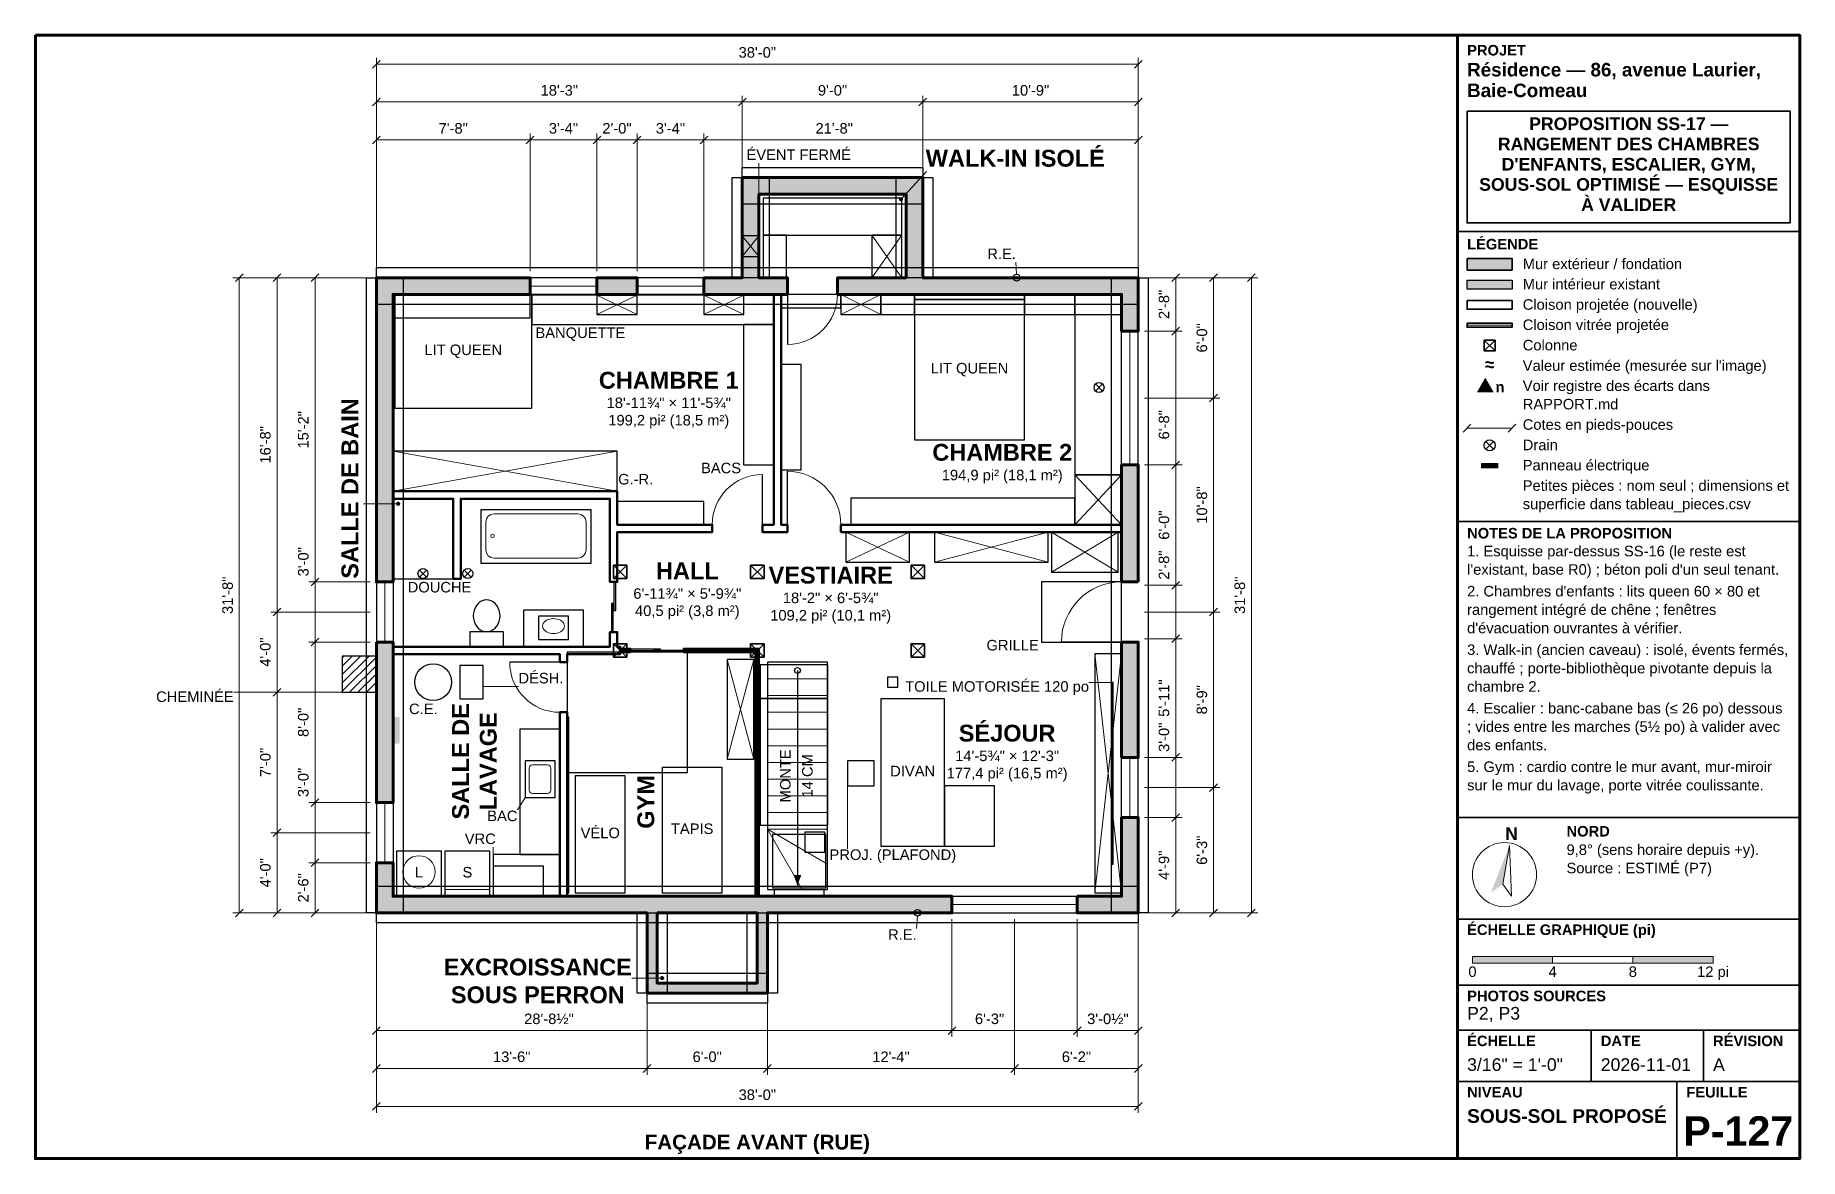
# Model space of a CAD drawing. Header units: inches. Extents: x -204 to 852, y -147 to 525.
import ezdxf
from ezdxf.enums import TextEntityAlignment as Align

# ---------------------------------------------------------------- set-up
doc = ezdxf.new("R2010")
doc.units = ezdxf.units.IN
doc.header["$MEASUREMENT"] = 0
for name, color, linetype in [('00-Cartouche', 7, 'Continuous'), ('10-Murs', 7, 'Continuous'), ('20-Ouvertures', 7, 'Continuous'), ('30-Escaliers-Elements', 7, 'Continuous'), ('40-Structure', 7, 'Continuous'), ('50-Cotes', 7, 'Continuous'), ('60-Etiquettes', 7, 'Continuous')]:
    doc.layers.add(name, color=color, linetype=linetype)
doc.styles.add('RELEVE', font='arial.ttf')
doc.styles.add('RELEVE_GRAS', font='arialbd.ttf')

msp = doc.modelspace()

# ---------------------------------------------------------------- hatches: boundary and pattern name
at = {"layer": '00-Cartouche', "true_color": 0x4d4d4d}
h = msp.add_hatch(color=7, dxfattribs=at)
h.dxf.hatch_style = 1
h.paths.add_polyline_path([(652.8, 391.5), (679.7, 391.5), (679.7, 384.5), (652.8, 384.5)])
at = {"layer": '00-Cartouche', "true_color": 0xc8c8c8}
h = msp.add_hatch(color=7, dxfattribs=at)
h.dxf.hatch_style = 1
h.paths.add_polyline_path([(652.8, 378.5), (679.7, 378.5), (679.7, 373.2), (652.8, 373.2)])
at = {"layer": '00-Cartouche', "true_color": 0xe8730c}
h = msp.add_hatch(color=30, dxfattribs=at)
h.dxf.hatch_style = 1
h.paths.add_polyline_path([(658.7, 311.5), (668.7, 311.5), (663.7, 320.2)])
at = {"layer": '00-Cartouche', "true_color": 0x000000}
h = msp.add_hatch(color=7, dxfattribs=at)
h.dxf.hatch_style = 1
h.paths.add_polyline_path([(661.1, 269.2), (671.4, 269.2), (671.4, 266), (661.1, 266)])
h = msp.add_hatch(color=7, dxfattribs=at)
h.dxf.hatch_style = 1
h.paths.add_polyline_path([(678.2, 40.3), (667.1, 12.2), (674.2, 17.2)])
h = msp.add_hatch(color=7, dxfattribs=at)
h.dxf.hatch_style = 1
h.paths.add_polyline_path([(656, -26.1), (704, -26.1), (704, -30.1), (656, -30.1)])
h = msp.add_hatch(color=7, dxfattribs=at)
h.dxf.hatch_style = 1
h.paths.add_polyline_path([(752, -26.1), (800, -26.1), (800, -30.1), (752, -30.1)])
at = {"layer": '10-Murs', "true_color": 0x4d4d4d}
h = msp.add_hatch(color=7, dxfattribs=at)
h.dxf.hatch_style = 1
h.paths.add_polyline_path([(229, 370), (229, 440), (219, 440), (219, 370)])
h = msp.add_hatch(color=7, dxfattribs=at)
h.dxf.hatch_style = 1
h.paths.add_polyline_path([(219, 430), (327, 430), (327, 440), (219, 440)])
h = msp.add_hatch(color=7, dxfattribs=at)
h.dxf.hatch_style = 1
h.paths.add_polyline_path([(317, 440), (317, 370), (327, 370), (327, 440)])
h = msp.add_hatch(color=7, dxfattribs=at)
h.dxf.hatch_style = 1
h.paths.add_polyline_path([(0, 370), (0, 380), (92, 380), (92, 370)])
h = msp.add_hatch(color=7, dxfattribs=at)
h.dxf.hatch_style = 1
h.paths.add_polyline_path([(0, 380), (10, 380), (10, 198), (0, 198)])
h = msp.add_hatch(color=7, dxfattribs=at)
h.dxf.hatch_style = 1
h.paths.add_polyline_path([(156, 380), (156, 370), (132, 370), (132, 380)])
h = msp.add_hatch(color=7, dxfattribs=at)
h.dxf.hatch_style = 1
h.paths.add_polyline_path([(246, 380), (246, 370), (196, 370), (196, 380)])
h = msp.add_hatch(color=7, dxfattribs=at)
h.dxf.hatch_style = 1
h.paths.add_polyline_path([(456, 380), (456, 370), (276, 370), (276, 380)])
h = msp.add_hatch(color=7, dxfattribs=at)
h.dxf.hatch_style = 1
h.paths.add_polyline_path([(446, 380), (456, 380), (456, 348), (446, 348)])
h = msp.add_hatch(color=7, dxfattribs=at)
h.dxf.hatch_style = 1
h.paths.add_polyline_path([(456, 198), (446, 198), (446, 268), (456, 268)])
h = msp.add_hatch(color=7, dxfattribs=at)
h.dxf.hatch_style = 1
h.paths.add_polyline_path([(0, 162), (10, 162), (10, 66), (0, 66)])
h = msp.add_hatch(color=7, dxfattribs=at)
h.dxf.hatch_style = 1
h.paths.add_polyline_path([(456, 93), (446, 93), (446, 162), (456, 162)])
h = msp.add_hatch(color=7, dxfattribs=at)
h.dxf.hatch_style = 1
h.paths.add_polyline_path([(456, 0), (446, 0), (446, 57), (456, 57)])
h = msp.add_hatch(color=7, dxfattribs=at)
h.dxf.hatch_style = 1
h.paths.add_polyline_path([(10, 0), (0, 0), (0, 30), (10, 30)])
h = msp.add_hatch(color=7, dxfattribs=at)
h.dxf.hatch_style = 1
h.paths.add_polyline_path([(0, 0), (0, 10), (344.5, 10), (344.5, 0)])
h = msp.add_hatch(color=7, dxfattribs=at)
h.dxf.hatch_style = 1
h.paths.add_polyline_path([(162, 10), (162, -48), (168, -48), (168, 10)])
h = msp.add_hatch(color=7, dxfattribs=at)
h.dxf.hatch_style = 1
h.paths.add_polyline_path([(234, -48), (234, 10), (228, 10), (228, -48)])
h = msp.add_hatch(color=7, dxfattribs=at)
h.dxf.hatch_style = 1
h.paths.add_polyline_path([(456, 10), (456, 0), (419.5, 0), (419.5, 10)])
h = msp.add_hatch(color=7, dxfattribs=at)
h.dxf.hatch_style = 1
h.paths.add_polyline_path([(162, -48), (234, -48), (234, -42), (162, -42)])
at = {"layer": '30-Escaliers-Elements', "true_color": 0x000000}
h = msp.add_hatch(color=7, dxfattribs=at)
h.dxf.hatch_style = 1
h.paths.add_polyline_path([(14, 101.2), (14, 117.2), (10, 117.2), (10, 101.2)])
h = msp.add_hatch(color=7, dxfattribs=at)
h.dxf.hatch_style = 1
h.paths.add_polyline_path([(252, 16.5), (254.3, 22.6), (249.7, 22.6)])
at = {"layer": '60-Etiquettes', "true_color": 0x000000}
h = msp.add_hatch(color=7, dxfattribs=at)
h.dxf.hatch_style = 1
h.paths.add_polyline_path([(315.2, 427), (315.1, 427.5), (314.9, 427.9), (314.5, 428.1), (314, 428.2), (313.5, 428.1), (313.1, 427.9), (312.8, 427.5), (312.7, 427), (312.8, 426.5), (313.1, 426.1), (313.5, 425.8), (314, 425.7), (314.5, 425.8), (314.9, 426.1), (315.1, 426.5)])
h = msp.add_hatch(color=7, dxfattribs=at)
h.dxf.hatch_style = 1
h.paths.add_polyline_path([(14.3, 244.7), (14.2, 245.2), (13.9, 245.6), (13.5, 245.9), (13, 246), (12.5, 245.9), (12.1, 245.6), (11.9, 245.2), (11.8, 244.7), (11.9, 244.2), (12.1, 243.8), (12.5, 243.6), (13, 243.5), (13.5, 243.6), (13.9, 243.8), (14.2, 244.2)])
h = msp.add_hatch(color=7, dxfattribs=at)
h.dxf.hatch_style = 1
h.paths.add_polyline_path([(172.3, -39), (172.2, -38.5), (171.9, -38.1), (171.5, -37.8), (171, -37.7), (170.5, -37.8), (170.1, -38.1), (169.9, -38.5), (169.8, -39), (169.9, -39.5), (170.1, -39.9), (170.5, -40.1), (171, -40.2), (171.5, -40.1), (171.9, -39.9), (172.2, -39.5)])

# ---------------------------------------------------------------- linework, layer by layer
at = {"layer": '00-Cartouche', "color": 7, "lineweight": 70}
msp.add_lwpolyline([(-204.1, 525), (851.9, 525), (851.9, -147), (-204.1, -147)], close=True, dxfattribs=at)
msp.add_lwpolyline([(647.1, 525), (647.1, -147)], dxfattribs=at)
at = {"layer": '00-Cartouche', "color": 7, "lineweight": 35}
for points in [[(652.8, 479.7), (846.1, 479.7), (846.1, 412.8), (652.8, 412.8)], [(652.8, 391.5), (679.7, 391.5), (679.7, 384.5), (652.8, 384.5)], [(652.8, 366.3), (679.7, 366.3), (679.7, 361.1), (652.8, 361.1)], [(652.8, 352.8), (679.7, 352.8), (679.7, 350.3), (652.8, 350.3)], [(663.1, 342.6), (669.5, 342.6), (669.5, 336.2), (663.1, 336.2)]]:
    msp.add_lwpolyline(points, close=True, dxfattribs=at)
for points in [[(647.1, 407.7), (851.9, 407.7)], [(650.5, 287.6), (655.1, 292.3)], [(677.4, 287.6), (682, 292.3)], [(647.1, 234.1), (851.9, 234.1)], [(647.1, 57.1), (851.9, 57.1)], [(647.1, -3.7), (851.9, -3.7)], [(647.1, -43.3), (851.9, -43.3)], [(647.1, -70.2), (851.9, -70.2)], [(727.1, -70.2), (727.1, -100.9)], [(794.3, -70.2), (794.3, -100.9)], [(647.1, -100.9), (851.9, -100.9)], [(778.3, -100.9), (778.3, -147)]]:
    msp.add_lwpolyline(points, dxfattribs=at)
at = {"layer": '00-Cartouche', "color": 7, "lineweight": 25}
msp.add_lwpolyline([(652.8, 378.5), (679.7, 378.5), (679.7, 373.2), (652.8, 373.2)], close=True, dxfattribs=at)
at = {"layer": '00-Cartouche', "color": 7, "lineweight": 18}
for points in [[(652.8, 351.5), (679.7, 351.5)], [(652.8, 290), (679.7, 290)], [(664, 277.4), (668.6, 282)], [(664, 282), (668.6, 277.4)]]:
    msp.add_lwpolyline(points, dxfattribs=at)
at = {"layer": '00-Cartouche', "color": 7, "lineweight": 25}
for points in [[(663.1, 342.6), (669.5, 336.2)], [(669.5, 342.6), (663.1, 336.2)]]:
    msp.add_lwpolyline(points, dxfattribs=at)
at = {"layer": '00-Cartouche', "color": 7, "lineweight": 18}
for points in [[(678.2, 40.3), (674.2, 17.2), (679.3, 10.1)], [(656, -26.1), (800, -26.1), (800, -30.1), (656, -30.1)], [(704, -26.1), (752, -26.1), (752, -30.1), (704, -30.1)]]:
    msp.add_lwpolyline(points, close=True, dxfattribs=at)
at = {"layer": '00-Cartouche', "color": 7, "lineweight": 25}
msp.add_circle((666.3, 279.7), 3.28, dxfattribs=at)
at = {"layer": '00-Cartouche', "color": 7, "lineweight": 18}
msp.add_circle((675.2, 22.9), 19.2, dxfattribs=at)
at = {"layer": '10-Murs', "color": 7, "lineweight": 70}
for points in [[(246, 370), (229, 370), (219, 370), (196, 370), (196, 380), (219, 380), (219, 430), (219, 440), (229, 440), (317, 440), (327, 440), (327, 430), (327, 380), (446, 380), (456, 380), (456, 370), (456, 348), (446, 348), (446, 370), (327, 370), (317, 370), (276, 370), (276, 380), (317, 380), (317, 430), (229, 430), (229, 380), (246, 380), (246, 370)], [(0, 370), (0, 380), (10, 380), (92, 380), (92, 370), (10, 370), (10, 198), (0, 198), (0, 370)], [(156, 370), (132, 370), (132, 380), (156, 380), (156, 370)], [(456, 198), (446, 198), (446, 268), (456, 268), (456, 198)], [(0, 162), (10, 162), (10, 66), (0, 66), (0, 162)], [(446, 93), (446, 162), (456, 162), (456, 93), (446, 93)], [(419.5, 10), (446, 10), (446, 57), (456, 57), (456, 10), (456, 0), (446, 0), (419.5, 0), (419.5, 10)], [(10, 0), (0, 0), (0, 10), (0, 30), (10, 30), (10, 10), (162, 10), (168, 10), (228, 10), (234, 10), (344.5, 10), (344.5, 0), (234, 0), (234, -42), (234, -48), (228, -48), (168, -48), (162, -48), (162, -42), (162, 0), (10, 0)], [(168, 0), (168, -42), (228, -42), (228, 0), (168, 0)]]:
    msp.add_lwpolyline(points, dxfattribs=at)
at = {"layer": '10-Murs', "color": 7, "lineweight": 50}
for points in [[(242.2, 370), (242.2, 232.2), (246, 232.2), (246, 227.8), (242.2, 227.8), (237.8, 227.8), (231, 227.8), (231, 232.2), (237.8, 232.2), (237.8, 370)], [(10, 252.2), (46, 252.2), (50.5, 252.2), (139.8, 252.2), (144.2, 252.2), (144.2, 247.8), (144.2, 232.2), (201, 232.2), (201, 227.8), (144.2, 227.8), (144.2, 198), (139.8, 198), (139.8, 227.8), (139.8, 232.2)], [(139.8, 232.2), (139.8, 247.8), (50.5, 247.8), (50.5, 199.8), (46, 199.8), (46, 247.8), (10, 247.8)], [(278, 227.8), (278, 232.2), (446, 232.2)], [(446, 227.8), (278, 227.8)], [(10, 159.2), (109.8, 159.2), (114.2, 159.2), (139.8, 159.2), (139.8, 168), (144.2, 168), (144.2, 159.2), (146, 159.2), (146, 158), (152, 158), (152, 156)], [(152, 156), (146, 156), (146, 154.8), (144.2, 154.8), (139.8, 154.8), (114.2, 154.8), (114.2, 150), (109.8, 150), (109.8, 154.8), (10, 154.8)], [(227, 10), (227, 156), (184, 156), (184, 158), (227, 158)], [(227, 158), (229, 158), (229, 156), (229, 10)], [(109.8, 10), (109.8, 120), (114.2, 120), (114.2, 10)]]:
    msp.add_lwpolyline(points, dxfattribs=at)
at = {"layer": '10-Murs', "color": 7, "lineweight": 18}
for points in [[(146, 157), (228, 157)], [(228, 10), (228, 157)]]:
    msp.add_lwpolyline(points, dxfattribs=at)
at = {"layer": '20-Ouvertures', "color": 7, "lineweight": 25}
for points in [[(132, 380), (92, 380)], [(92, 380), (92, 370)], [(132, 370), (92, 370)], [(132, 380), (132, 370)], [(196, 380), (156, 380)], [(156, 380), (156, 370)], [(196, 370), (156, 370)], [(196, 380), (196, 370)], [(246, 370), (246, 340)], [(446, 268), (446, 348)], [(456, 348), (446, 348)], [(456, 268), (456, 348)], [(246, 232.2), (246, 264.2)], [(456, 268), (446, 268)], [(231, 232.2), (231, 262.2)], [(0, 198), (0, 162)], [(0, 198), (10, 198)], [(10, 198), (10, 162)], [(0, 162), (10, 162)], [(446, 162), (410, 162)], [(109.8, 150), (79.8, 150)], [(446, 57), (446, 93)], [(456, 93), (446, 93)], [(456, 57), (456, 93)], [(0, 66), (0, 30)], [(0, 66), (10, 66)], [(10, 66), (10, 30)], [(456, 57), (446, 57)], [(0, 30), (10, 30)], [(344.5, 10), (419.5, 10)], [(344.5, 0), (344.5, 10)], [(344.5, 0), (419.5, 0)], [(419.5, 0), (419.5, 10)]]:
    msp.add_lwpolyline(points, dxfattribs=at)
at = {"layer": '20-Ouvertures', "color": 7, "lineweight": 18}
for points in [[(132, 375), (92, 375)], [(196, 375), (156, 375)], [(451, 268), (451, 348)], [(5, 198), (5, 162)], [(144.2, 198), (139.8, 198)], [(144.2, 168), (139.8, 168)], [(152, 156), (152, 158)], [(184, 156), (184, 158)], [(451, 57), (451, 93)], [(5, 66), (5, 30)], [(344.5, 5), (419.5, 5)]]:
    msp.add_lwpolyline(points, dxfattribs=at)
at = {"layer": '20-Ouvertures', "color": 7, "lineweight": 25}
for points in [[(143.3, 181), (143.3, 198), (142.2, 198), (142.2, 181)], [(141.8, 168), (141.8, 185), (140.7, 185), (140.7, 168)], [(152, 157), (170, 157), (170, 157.7), (152, 157.7)], [(166, 156.3), (184, 156.3), (184, 157), (166, 157)]]:
    msp.add_lwpolyline(points, close=True, dxfattribs=at)
at = {"layer": '20-Ouvertures', "color": 7, "lineweight": 18}
for centre, radius, start, end in [((246, 370), 30, 270, 0), ((246, 232.2), 32, 0, 90), ((231, 232.2), 30, 90, 180), ((446, 162), 36, 90, 180), ((109.8, 150), 30, 180, 270)]:
    msp.add_arc(centre, radius, start, end, dxfattribs=at)
at = {"layer": '30-Escaliers-Elements', "color": 7, "lineweight": 18}
for points in [[(229, 448.5), (229, 405.1)], [(229, 392.6), (219, 405.1)], [(219, 392.6), (229, 405.1)], [(296.5, 380), (314.5, 405.5)], [(296.5, 405.5), (314.5, 380)], [(382.7, 389.3), (383.2, 382)], [(278, 358), (302, 370)], [(278, 370), (302, 358)], [(156, 369.5), (132, 358)], [(156, 358), (132, 369.5)], [(220, 369.5), (196, 358)], [(220, 358), (196, 369.5)], [(430.4, 312.2), (434.6, 316.4)], [(430.4, 316.4), (434.6, 312.2)], [(10, 252.2), (144.2, 276.2)], [(10, 276.2), (144.2, 252.2)], [(418, 232.2), (446, 262)], [(418, 262), (446, 232.2)], [(319, 227.8), (281, 209.8)], [(319, 209.8), (281, 227.8)], [(402, 227.8), (334, 209.8)], [(402, 209.8), (334, 227.8)], [(444, 227.8), (404, 203.8)], [(444, 203.8), (404, 227.8)], [(25.8, 200.9), (30, 205.1)], [(25.8, 205.1), (30, 200.9)], [(52.6, 200.9), (56.8, 205.1)], [(52.6, 205.1), (56.8, 200.9)], [(-20.4, 137.6), (-4.4, 153.6)], [(-20.4, 142.6), (-9.4, 153.6)], [(-20.4, 147.6), (-14.4, 153.6)], [(-20.4, 152.6), (-19.4, 153.6)], [(-20.4, 132.7), (0, 153)], [(-16, 132), (0, 148)], [(226, 92), (210, 151.5)], [(210, 92), (226, 151.5)], [(446, 12), (430, 155)], [(430, 12), (446, 155)], [(-11, 132), (0, 143)], [(-6, 132), (0, 138)], [(234, 140), (270, 140)], [(426.4, 137.8), (440, 137.8)], [(-85.4, 132), (-20.4, 132)], [(-1, 132), (0, 133)], [(85.1, 135.5), (64, 135.5)], [(234, 130), (270, 130)], [(234, 120), (270, 120)], [(234, 110), (270, 110)], [(234, 100), (270, 100)], [(234, 90), (270, 90)], [(234, 80), (270, 80)], [(282, 38.3), (282, 76)], [(84.5, 61.6), (89, 69)], [(234, 70), (270, 70)], [(234, 60), (270, 60)], [(234, 50), (270, 50)], [(234, 50), (270, 29.2)], [(234, 50), (254.8, 14)], [(70, 39.4), (70, 28)], [(41, 14), (68, 14)], [(323.3, -9.4), (323.8, -2)]]:
    msp.add_lwpolyline(points, dxfattribs=at)
at = {"layer": '30-Escaliers-Elements', "color": 7, "lineweight": 25}
for points in [[(231.5, 405.5), (314.5, 405.5), (314.5, 427.5), (231.5, 427.5)], [(229, 392.6), (229, 405.1), (219, 405.1), (219, 392.6)], [(231.5, 380), (245.5, 380), (245.5, 405.5), (231.5, 405.5)], [(296.5, 380), (314.5, 380), (314.5, 405.5), (296.5, 405.5)], [(11, 302), (93, 302), (93, 370), (11, 370)], [(242.2, 362), (278, 362), (278, 370), (242.2, 370)], [(278, 358), (302, 358), (302, 370), (278, 370)], [(302, 358), (322, 358), (322, 370), (302, 370)], [(302, 358), (446, 358), (446, 370), (302, 370)], [(322, 367), (388, 367), (388, 370), (322, 370)], [(388, 358), (418, 358), (418, 370), (388, 370)], [(418, 262), (446, 262), (446, 370), (418, 370)], [(92, 369.5), (10.5, 369.5), (10.5, 356), (92, 356)], [(237.8, 369.5), (93, 369.5), (93, 352), (237.8, 352)], [(156, 369.5), (132, 369.5), (132, 358), (156, 358)], [(220, 369.5), (196, 369.5), (196, 358), (220, 358)], [(322, 283), (388, 283), (388, 367), (322, 367)], [(237.8, 268), (237.8, 352), (219.8, 352), (219.8, 268)], [(242.2, 265), (254.2, 265), (254.2, 328), (242.2, 328)], [(10, 252.2), (144.2, 252.2), (144.2, 276.2), (10, 276.2)], [(418, 232.2), (446, 232.2), (446, 262), (418, 262)], [(10, 199.8), (46, 199.8), (46, 247.8), (10, 247.8)], [(144.2, 232.2), (196, 232.2), (196, 246.2), (144.2, 246.2)], [(284, 232.2), (418, 232.2), (418, 248.2), (284, 248.2)], [(62.5, 209.2), (128.5, 209.2), (128.5, 241.2), (62.5, 241.2)], [(319, 227.8), (281, 227.8), (281, 209.8), (319, 209.8)], [(402, 227.8), (334, 227.8), (334, 209.8), (402, 209.8)], [(444, 227.8), (404, 227.8), (404, 203.8), (444, 203.8)], [(398, 162), (446, 162), (446, 198), (398, 198)], [(74, 177.7), (73.9, 179.4), (73.5, 181), (72.9, 182.5), (72.1, 183.8), (71.1, 185), (70, 186), (68.7, 186.7), (67.4, 187.1), (66, 187.2), (64.6, 187.1), (63.3, 186.7), (62, 186), (60.9, 185), (59.9, 183.8), (59.1, 182.5), (58.5, 181), (58.1, 179.4), (58, 177.7), (58.1, 176.1), (58.5, 174.5), (59.1, 173), (59.9, 171.6), (60.9, 170.4), (62, 169.5), (63.3, 168.8), (64.6, 168.4), (66, 168.2), (67.4, 168.4), (68.7, 168.8), (70, 169.5), (71.1, 170.4), (72.1, 171.6), (72.9, 173), (73.5, 174.5), (73.9, 176.1)], [(88, 159.2), (124, 159.2), (124, 181.2), (88, 181.2)], [(97, 163.5), (115, 163.5), (115, 177.5), (97, 177.5)], [(56, 159.2), (76, 159.2), (76, 168.2), (56, 168.2)], [(-20.4, 132), (0, 132), (0, 153.6), (-20.4, 153.6)], [(64, 128), (64, 148), (50, 148), (50, 128)], [(114.2, 84), (186.2, 84), (186.2, 156), (114.2, 156)], [(226, 92), (226, 151.5), (210, 151.5), (210, 92)], [(229.8, 128.2), (270.2, 128.2), (270.2, 148.5), (229.8, 148.5)], [(234, 150), (234, 14), (270, 14), (270, 150)], [(446, 12), (446, 155), (430, 155), (430, 12)], [(306, 135), (312, 135), (312, 141), (306, 141)], [(441, 29.2), (441, 137.8), (440, 137.8), (440, 29.2)], [(229.8, 52.5), (270.2, 52.5), (270.2, 128.2), (229.8, 128.2)], [(302, 40), (340, 40), (340, 128), (302, 128)], [(115.2, 12), (115.2, 117), (114.2, 117), (114.2, 12)], [(109.8, 35), (109.8, 110), (85.8, 110), (85.8, 35)], [(107, 69), (107, 91), (89, 91), (89, 69)], [(207, 12), (207, 87), (171, 87), (171, 12)], [(282, 76), (298, 76), (298, 91), (282, 91)], [(149, 12), (149, 82), (119, 82), (119, 12)], [(340, 40), (370, 40), (370, 76), (340, 76)], [(237, 15), (269, 15), (269, 47), (237, 47)], [(256.4, 36.4), (268.4, 36.4), (268.4, 48.4), (256.4, 48.4)], [(12, 10), (39, 10), (39, 37), (12, 37)], [(41, 10), (68, 10), (68, 37), (41, 37)], [(70, 10), (110, 10), (110, 35), (70, 35)], [(70, 10), (100, 10), (100, 28), (70, 28)], [(238, 10), (268, 10), (268, 13.8), (238, 13.8)]]:
    msp.add_lwpolyline(points, close=True, dxfattribs=at)
at = {"layer": '30-Escaliers-Elements', "color": 7, "lineweight": 18}
for points in [[(120.5, 212.2), (70.5, 212.2), (68.6, 212.6), (67, 213.7), (65.9, 215.3), (65.5, 217.2), (65.5, 233.8), (65.9, 235.7), (67, 237.3), (68.6, 238.4), (70.5, 238.8), (120.5, 238.8), (122.4, 238.4), (124, 237.3), (125.1, 235.7), (125.5, 233.8), (125.5, 217.2), (125.1, 215.3), (124, 213.7), (122.4, 212.6)], [(112.5, 171.6), (112.4, 172.4), (112.1, 173.2), (111.6, 173.9), (111, 174.5), (110.2, 175.1), (109.2, 175.5), (108.2, 175.8), (107.1, 176), (106, 176.1), (104.9, 176), (103.8, 175.8), (102.8, 175.5), (101.8, 175.1), (101, 174.5), (100.4, 173.9), (99.9, 173.2), (99.6, 172.4), (99.5, 171.6), (99.6, 170.8), (99.9, 170.1), (100.4, 169.4), (101, 168.7), (101.8, 168.2), (102.8, 167.7), (103.8, 167.4), (104.9, 167.2), (106, 167.1), (107.1, 167.2), (108.2, 167.4), (109.2, 167.7), (110.2, 168.2), (111, 168.7), (111.6, 169.4), (112.1, 170.1), (112.4, 170.8)], [(104.5, 86.5), (104.5, 73.5), (104.3, 72.7), (103.9, 72.1), (103.3, 71.7), (102.5, 71.5), (93.5, 71.5), (92.7, 71.7), (92.1, 72.1), (91.7, 72.7), (91.5, 73.5), (91.5, 86.5), (91.7, 87.3), (92.1, 87.9), (92.7, 88.3), (93.5, 88.5), (102.5, 88.5), (103.3, 88.3), (103.9, 87.9), (104.3, 87.3)]]:
    msp.add_lwpolyline(points, close=True, dxfattribs=at)
at = {"layer": '30-Escaliers-Elements', "color": 7, "lineweight": 25}
msp.add_lwpolyline([(252, 145), (252, 16.5)], dxfattribs=at)
for centre, radius in [((383.2, 380), 2), ((432.5, 314.3), 3), ((27.9, 203), 3), ((54.7, 203), 3), ((34, 138), 11), ((252, 145), 1.76), ((323.8, 0), 2)]:
    msp.add_circle(centre, radius, dxfattribs=at)
at = {"layer": '30-Escaliers-Elements', "color": 7, "lineweight": 18}
for centre, radius in [((69.5, 225.5), 1), ((25.5, 24.5), 9.72)]:
    msp.add_circle(centre, radius, dxfattribs=at)
at = {"layer": '40-Structure', "color": 7, "lineweight": 25}
for points in [[(327, 446), (327, 424), (219, 424), (219, 446)], [(213, 440), (235, 440), (235, 380), (213, 380)], [(311, 440), (333, 440), (333, 380), (311, 380)], [(456, 386), (456, 364), (0, 364), (0, 386)], [(-6, 380), (16, 380), (16, 0), (-6, 0)], [(440, 380), (462, 380), (462, 0), (440, 0)], [(456, 16), (456, -6), (0, -6), (0, 16)], [(174, -48), (156, -48), (156, 0), (174, 0)], [(240, -48), (222, -48), (222, 0), (240, 0)], [(234, -36), (234, -54), (162, -54), (162, -36)]]:
    msp.add_lwpolyline(points, close=True, dxfattribs=at)
at = {"layer": '40-Structure', "color": 7, "lineweight": 35}
for points in [[(150, 200), (150, 208), (142, 208), (142, 200)], [(232, 200), (232, 208), (224, 208), (224, 200)], [(328, 200), (328, 208), (320, 208), (320, 200)], [(150, 153), (150, 161), (142, 161), (142, 153)], [(232, 153), (232, 161), (224, 161), (224, 153)], [(328, 153), (328, 161), (320, 161), (320, 153)]]:
    msp.add_lwpolyline(points, close=True, dxfattribs=at)
at = {"layer": '40-Structure', "color": 7, "lineweight": 25}
for points in [[(150, 200), (142, 208)], [(150, 208), (142, 200)], [(232, 200), (224, 208)], [(232, 208), (224, 200)], [(328, 200), (320, 208)], [(328, 208), (320, 200)], [(150, 153), (142, 161)], [(150, 161), (142, 153)], [(232, 153), (224, 161)], [(232, 161), (224, 153)], [(328, 153), (320, 161)], [(328, 161), (320, 153)]]:
    msp.add_lwpolyline(points, dxfattribs=at)
at = {"layer": '50-Cotes', "color": 7, "lineweight": 35}
for points in [[(-2.3, 505.4), (2.3, 510)], [(453.7, 505.4), (458.3, 510)], [(-2.3, 482.7), (2.3, 487.4)], [(216.7, 482.7), (221.3, 487.4)], [(324.7, 482.7), (329.3, 487.4)], [(453.7, 482.7), (458.3, 487.4)], [(-2.3, 460.1), (2.3, 464.7)], [(89.7, 460.1), (94.3, 464.7)], [(129.7, 460.1), (134.3, 464.7)], [(153.7, 460.1), (158.3, 464.7)], [(193.7, 460.1), (198.3, 464.7)], [(453.7, 460.1), (458.3, 464.7)], [(-84.4, 377.7), (-79.8, 382.3)], [(-61.7, 377.7), (-57.1, 382.3)], [(-39, 377.7), (-34.4, 382.3)], [(476.1, 377.7), (480.7, 382.3)], [(498.7, 377.7), (503.4, 382.3)], [(521.4, 377.7), (526, 382.3)], [(476.1, 345.7), (480.7, 350.3)], [(498.7, 305.7), (503.4, 310.3)], [(476.1, 265.7), (480.7, 270.3)], [(-39, 195.7), (-34.4, 200.3)], [(476.1, 193.7), (480.7, 198.3)], [(-61.7, 177.7), (-57.1, 182.3)], [(498.7, 177.7), (503.4, 182.3)], [(-39, 159.7), (-34.4, 164.3)], [(476.1, 161.7), (480.7, 166.3)], [(-61.7, 129.7), (-57.1, 134.3)], [(476.1, 90.7), (480.7, 95.3)], [(498.7, 72.7), (503.4, 77.3)], [(-39, 63.7), (-34.4, 68.3)], [(476.1, 54.7), (480.7, 59.3)], [(-61.7, 45.7), (-57.1, 50.3)], [(-39, 27.7), (-34.4, 32.3)], [(-84.4, -2.3), (-79.8, 2.3)], [(-61.7, -2.3), (-57.1, 2.3)], [(-39, -2.3), (-34.4, 2.3)], [(476.1, -2.3), (480.7, 2.3)], [(498.7, -2.3), (503.4, 2.3)], [(521.4, -2.3), (526, 2.3)], [(-2.3, -72.7), (2.3, -68.1)], [(342.2, -72.7), (346.8, -68.1)], [(417.2, -72.7), (421.8, -68.1)], [(453.7, -72.7), (458.3, -68.1)], [(-2.3, -95.4), (2.3, -90.7)], [(159.7, -95.4), (164.3, -90.7)], [(231.7, -95.4), (236.3, -90.7)], [(379.7, -95.4), (384.3, -90.7)], [(453.7, -95.4), (458.3, -90.7)], [(-2.3, -118), (2.3, -113.4)], [(453.7, -118), (458.3, -113.4)]]:
    msp.add_lwpolyline(points, dxfattribs=at)
at = {"layer": '50-Cotes', "color": 7, "lineweight": 18}
for points in [[(0, 383.8), (0, 511.5)], [(0, 507.7), (456, 507.7)], [(456, 383.8), (456, 511.5)], [(219, 441.3), (219, 488.8)], [(327, 441.3), (327, 488.8)], [(0, 485.1), (219, 485.1)], [(219, 485.1), (327, 485.1)], [(327, 485.1), (456, 485.1)], [(92, 383.8), (92, 466.2)], [(132, 383.8), (132, 466.2)], [(156, 383.8), (156, 466.2)], [(196, 383.8), (196, 466.2)], [(0, 462.4), (92, 462.4)], [(92, 462.4), (132, 462.4)], [(132, 462.4), (156, 462.4)], [(156, 462.4), (196, 462.4)], [(196, 462.4), (456, 462.4)], [(-3.8, 380), (-85.9, 380)], [(-82.1, 0), (-82.1, 380)], [(-59.4, 180), (-59.4, 380)], [(-36.7, 198), (-36.7, 380)], [(459.8, 380), (527.5, 380)], [(478.4, 348), (478.4, 380)], [(501.1, 308), (501.1, 380)], [(523.7, 0), (523.7, 380)], [(459.8, 348), (482.2, 348)], [(478.4, 268), (478.4, 348)], [(459.8, 308), (504.8, 308)], [(501.1, 180), (501.1, 308)], [(459.8, 268), (482.2, 268)], [(478.4, 196), (478.4, 268)], [(-3.8, 198), (-40.5, 198)], [(-36.7, 162), (-36.7, 198)], [(459.8, 196), (482.2, 196)], [(478.4, 164), (478.4, 196)], [(-3.8, 180), (-63.2, 180)], [(-59.4, 132), (-59.4, 180)], [(459.8, 180), (504.8, 180)], [(501.1, 75), (501.1, 180)], [(-3.8, 162), (-40.5, 162)], [(-36.7, 66), (-36.7, 162)], [(459.8, 164), (482.2, 164)], [(478.4, 93), (478.4, 164)], [(-22.4, 132), (-63.2, 132)], [(-59.4, 48), (-59.4, 132)], [(459.8, 93), (482.2, 93)], [(478.4, 57), (478.4, 93)], [(459.8, 75), (504.8, 75)], [(501.1, 0), (501.1, 75)], [(-3.8, 66), (-40.5, 66)], [(-36.7, 30), (-36.7, 66)], [(459.8, 57), (482.2, 57)], [(478.4, 0), (478.4, 57)], [(-3.8, 48), (-63.2, 48)], [(-59.4, 0), (-59.4, 48)], [(-3.8, 30), (-40.5, 30)], [(-36.7, 0), (-36.7, 30)], [(-3.8, 0), (-85.9, 0)], [(459.8, 0), (527.5, 0)], [(0, -3.8), (0, -119.5)], [(344.5, -3.8), (344.5, -74.2)], [(382, -3.8), (382, -96.8)], [(419.5, -3.8), (419.5, -74.2)], [(456, -3.8), (456, -119.5)], [(162, -49.3), (162, -96.8)], [(234, -49.3), (234, -96.8)], [(0, -70.4), (344.5, -70.4)], [(344.5, -70.4), (419.5, -70.4)], [(419.5, -70.4), (456, -70.4)], [(0, -93.1), (162, -93.1)], [(162, -93.1), (234, -93.1)], [(234, -93.1), (382, -93.1)], [(382, -93.1), (456, -93.1)], [(0, -115.7), (456, -115.7)]]:
    msp.add_lwpolyline(points, dxfattribs=at)
at = {"layer": '60-Etiquettes', "color": 7, "lineweight": 18}
for points in [[(329.3, 443.5), (314, 427)], [(-7.8, 244.7), (13, 244.7)], [(152.9, -39), (171, -39)]]:
    msp.add_lwpolyline(points, dxfattribs=at)

# ---------------------------------------------------------------- texts
at = {"layer": '00-Cartouche', "color": 7}
for s, height, style, p in [('PROJET', 6.3, 'RELEVE_GRAS', (652.8, 512.9)), ('Résidence — 86, avenue Laurier,', 8.063, 'RELEVE_GRAS', (652.8, 500.4)), ('Baie-Comeau', 8.063, 'RELEVE_GRAS', (652.8, 488)), ('LÉGENDE', 6.3, 'RELEVE_GRAS', (652.8, 396.9)), ('Mur extérieur / fondation', 6.299, 'RELEVE', (686.1, 385.1)), ('Mur intérieur existant', 6.299, 'RELEVE', (686.1, 373)), ('Cloison projetée (nouvelle)', 6.299, 'RELEVE', (686.1, 360.8)), ('Cloison vitrée projetée', 6.299, 'RELEVE', (686.1, 348.7)), ('Colonne', 6.3, 'RELEVE', (686.1, 336.5)), ("Valeur estimée (mesurée sur l'image)", 6.299, 'RELEVE', (686.1, 324.3)), ('Voir registre des écarts dans', 6.299, 'RELEVE', (686.1, 312.2)), ('RAPPORT.md', 6.3, 'RELEVE', (686.1, 301.2)), ('Cotes en pieds-pouces', 6.299, 'RELEVE', (686.1, 289)), ('Drain', 6.3, 'RELEVE', (686.1, 276.8)), ('Panneau électrique', 6.299, 'RELEVE', (686.1, 264.7)), ('Petites pièces : nom seul ; dimensions et', 6.299, 'RELEVE', (686.1, 252.5)), ('superficie dans tableau_pieces.csv', 6.299, 'RELEVE', (686.1, 241.5)), ('NOTES DE LA PROPOSITION', 6.299, 'RELEVE_GRAS', (652.8, 224)), ('1. Esquisse par-dessus SS-16 (le reste est', 6.299, 'RELEVE', (652.8, 213.3)), ("l'existant, base R0) ; béton poli d'un seul tenant.", 6.299, 'RELEVE', (652.8, 202.3)), ("2. Chambres d'enfants : lits queen 60 × 80 et", 6.299, 'RELEVE', (652.8, 189.3)), ('rangement intégré de chêne ; fenêtres', 6.299, 'RELEVE', (652.8, 178.3)), ("d'évacuation ouvrantes à vérifier.", 6.299, 'RELEVE', (652.8, 167.3)), ('3. Walk-in (ancien caveau) : isolé, évents fermés,', 6.299, 'RELEVE', (652.8, 154.3)), ('chauffé ; porte-bibliothèque pivotante depuis la', 6.299, 'RELEVE', (652.8, 143.3)), ('chambre 2.', 6.3, 'RELEVE', (652.8, 132.3)), ('4. Escalier : banc-cabane bas (≤ 26 po) dessous', 6.299, 'RELEVE', (652.8, 119.3)), ('; vides entre les marches (5½ po) à valider avec', 6.299, 'RELEVE', (652.8, 108.3)), ('des enfants.', 6.299, 'RELEVE', (652.8, 97.3)), ('5. Gym : cardio contre le mur avant, mur-miroir', 6.299, 'RELEVE', (652.8, 84.3)), ('sur le mur du lavage, porte vitrée coulissante.', 6.299, 'RELEVE', (652.8, 73.3)), ('NORD', 6.3, 'RELEVE_GRAS', (712.3, 45.7)), ('9,8° (sens horaire depuis +y).', 6.299, 'RELEVE', (712.3, 34.7)), ('Source : ESTIMÉ (P7)', 6.299, 'RELEVE', (712.3, 23.7)), ('ÉCHELLE GRAPHIQUE (pi)', 6.299, 'RELEVE_GRAS', (652.8, -13.2)), ('PHOTOS SOURCES', 6.299, 'RELEVE_GRAS', (652.8, -52.8)), ('P2, P3', 7.56, 'RELEVE', (652.8, -63.8)), ('ÉCHELLE', 6.3, 'RELEVE_GRAS', (652.8, -79.7)), ('DATE', 6.3, 'RELEVE_GRAS', (732.8, -79.7)), ('RÉVISION', 6.3, 'RELEVE_GRAS', (800, -79.7)), ('3/16" = 1\'-0"', 7.559, 'RELEVE', (652.8, -94.5)), ('2026-11-01', 7.56, 'RELEVE', (732.8, -94.5)), ('A', 7.56, 'RELEVE', (800, -94.5)), ('NIVEAU', 6.3, 'RELEVE_GRAS', (652.8, -110.4)), ('FEUILLE', 6.3, 'RELEVE_GRAS', (784, -110.4)), ('SOUS-SOL PROPOSÉ', 8.189, 'RELEVE_GRAS', (652.8, -125.6))]:
    msp.add_text(s, height=height, dxfattribs=dict(at, style=style)).set_placement(p)
for s, height, style, p in [('PROPOSITION SS-17 —', 7.559, 'RELEVE_GRAS', (749.5, 468.3)), ('RANGEMENT DES CHAMBRES', 7.559, 'RELEVE_GRAS', (749.5, 456.2)), ("D'ENFANTS, ESCALIER, GYM,", 7.559, 'RELEVE_GRAS', (749.5, 444.1)), ('SOUS-SOL OPTIMISÉ — ESQUISSE', 7.559, 'RELEVE_GRAS', (749.5, 432)), ('À VALIDER', 7.56, 'RELEVE_GRAS', (749.5, 419.9)), ('≈', 7.56, 'RELEVE_GRAS', (666.3, 324.3)), ('N', 7.56, 'RELEVE_GRAS', (679.4, 43.6)), ('12 pi', 6.3, 'RELEVE', (800, -38.3)), ('0', 6.3, 'RELEVE', (656, -38.3)), ('4', 6.3, 'RELEVE', (704, -38.3)), ('8', 6.3, 'RELEVE', (752, -38.3)), ('P-127', 17.64, 'RELEVE_GRAS', (815.1, -139.3))]:
    msp.add_text(s, height=height, dxfattribs=dict(at, style=style)).set_placement(p, align=Align.CENTER)
at = {"layer": '00-Cartouche', "color": 30, "true_color": 0xe8730c, "style": 'RELEVE_GRAS'}
msp.add_text('n', height=6.3, dxfattribs=at).set_placement((669.8, 311.5))
at = {"layer": '30-Escaliers-Elements', "color": 7, "style": 'RELEVE'}
for s, height, p in [('ÉVENT FERMÉ', 6.299, (252.8, 450.4)), ('R.E.', 6.3, (374.2, 391.1)), ('BANQUETTE', 6.3, (122.1, 343.9)), ('LIT QUEEN', 6.3, (52, 333.7)), ('LIT QUEEN', 6.3, (355, 322.7)), ('BACS', 6.3, (206.3, 263)), ('G.-R.', 6.3, (155.2, 256.3)), ('DOUCHE', 6.3, (37.8, 191.7)), ('GRILLE', 6.3, (380.8, 157)), ('DÉSH.', 6.3, (98.5, 137.3)), ('TOILE MOTORISÉE 120 po', 6.299, (371.5, 132.3)), ('CHEMINÉE', 6.3, (-108.6, 126.2)), ('C.E.', 6.3, (28.1, 118.9)), ('DIVAN', 6.3, (321, 81.7)), ('BAC', 6.3, (75.4, 54.9)), ('TAPIS', 6.3, (189, 47.2)), ('VRC', 6.3, (62.2, 41.2)), ('VÉLO', 6.3, (134, 44.7)), ('PROJ. (PLAFOND)', 6.299, (309.1, 31.7)), ('L', 6.3, (25.5, 21.2)), ('S', 6.3, (54.5, 21.2)), ('R.E.', 6.3, (314.8, -16.1))]:
    msp.add_text(s, height=height, dxfattribs=at).set_placement(p, align=Align.CENTER)
for s, p in [('MONTE', (247.9, 82)), ('14 CM', (261.1, 82))]:
    msp.add_text(s, height=6.3, rotation=90, dxfattribs=at).set_placement(p, align=Align.CENTER)
at = {"layer": '50-Cotes', "color": 7, "style": 'RELEVE'}
for s, p in [('38\'-0"', (228, 511.6)), ('18\'-3"', (109.5, 488.9)), ('9\'-0"', (273, 488.9)), ('10\'-9"', (391.5, 488.9)), ('7\'-8"', (46, 466.2)), ('3\'-4"', (112, 466.2)), ('2\'-0"', (144, 466.2)), ('3\'-4"', (176, 466.2)), ('21\'-8"', (274, 466.2)), ('28\'-8½"', (103.3, -66.5)), ('6\'-3"', (367, -66.5)), ('3\'-0½"', (437.8, -66.5)), ('13\'-6"', (81, -89.2)), ('6\'-0"', (198, -89.2)), ('12\'-4"', (308, -89.2)), ('6\'-2"', (419, -89.2)), ('38\'-0"', (228, -111.9))]:
    msp.add_text(s, height=6.3, dxfattribs=at).set_placement(p, align=Align.CENTER)
for s, p in [('2\'-8"', (474.5, 364)), ('6\'-0"', (497.2, 344)), ('15\'-2"', (-40.6, 289)), ('6\'-8"', (474.5, 292)), ('16\'-8"', (-63.3, 280)), ('10\'-8"', (497.2, 244)), ('6\'-0"', (474.5, 232)), ('31\'-8"', (-85.9, 190)), ('31\'-8"', (519.9, 190)), ('4\'-0"', (-63.3, 156)), ('5\'-11"', (474.5, 128.5)), ('8\'-9"', (497.2, 127.5)), ('8\'-0"', (-40.6, 114)), ('7\'-0"', (-63.3, 90)), ('6\'-3"', (497.2, 37.5)), ('4\'-0"', (-63.3, 24)), ('4\'-9"', (474.5, 28.5)), ('2\'-6"', (-40.6, 15))]:
    msp.add_text(s, height=6.3, rotation=90, dxfattribs=at).set_placement(p, align=Align.CENTER)
for s, p in [('3\'-0"', (-40.6, 201.3)), ('2\'-8"', (474.5, 199.3)), ('3\'-0"', (474.5, 96.3)), ('3\'-0"', (-40.6, 69.3))]:
    msp.add_text(s, height=6.3, rotation=90, dxfattribs=at).set_placement(p)
at = {"layer": '60-Etiquettes', "color": 7}
for s, height, style, p in [('WALK-IN ISOLÉ', 10.079, 'RELEVE_GRAS', (382.4, 446.4)), ('CHAMBRE 1', 10.08, 'RELEVE_GRAS', (175, 313.6)), ('18\'-11¾" × 11\'-5¾"', 6.299, 'RELEVE', (175, 302)), ('199,2 pi² (18,5 m²)', 6.299, 'RELEVE', (175, 291.6)), ('CHAMBRE 2', 10.08, 'RELEVE_GRAS', (374.6, 270.5)), ('194,9 pi² (18,1 m²)', 6.299, 'RELEVE', (374.6, 258.8)), ('HALL', 10.08, 'RELEVE_GRAS', (186.1, 199.6)), ('VESTIAIRE', 10.08, 'RELEVE_GRAS', (271.9, 197)), ('6\'-11¾" × 5\'-9¾"', 6.299, 'RELEVE', (186.1, 187.9)), ('18\'-2" × 6\'-5¾"', 6.299, 'RELEVE', (271.9, 185.3)), ('40,5 pi² (3,8 m²)', 6.299, 'RELEVE', (186.1, 177.6)), ('109,2 pi² (10,1 m²)', 6.299, 'RELEVE', (271.9, 174.9)), ('SÉJOUR', 10.08, 'RELEVE_GRAS', (377.5, 102.5)), ('14\'-5¾" × 12\'-3"', 6.299, 'RELEVE', (377.5, 90.8)), ('177,4 pi² (16,5 m²)', 6.299, 'RELEVE', (377.5, 80.5)), ('EXCROISSANCE', 10.079, 'RELEVE_GRAS', (96.6, -37.4)), ('SOUS PERRON', 10.079, 'RELEVE_GRAS', (96.6, -54)), ('FAÇADE AVANT (RUE)', 8.819, 'RELEVE_GRAS', (228, -141.5))]:
    msp.add_text(s, height=height, dxfattribs=dict(at, style=style)).set_placement(p, align=Align.CENTER)
at = {"layer": '60-Etiquettes', "color": 7, "style": 'RELEVE_GRAS'}
for s, height, p in [('SALLE DE BAIN', 10.079, (-10.8, 253.9)), ('SALLE DE', 10.08, (55.4, 90.7)), ('LAVAGE', 10.08, (72, 90.7)), ('GYM', 10.08, (166.3, 66.4))]:
    msp.add_text(s, height=height, rotation=90, dxfattribs=at).set_placement(p, align=Align.CENTER)

doc.saveas('drawing.dxf')
